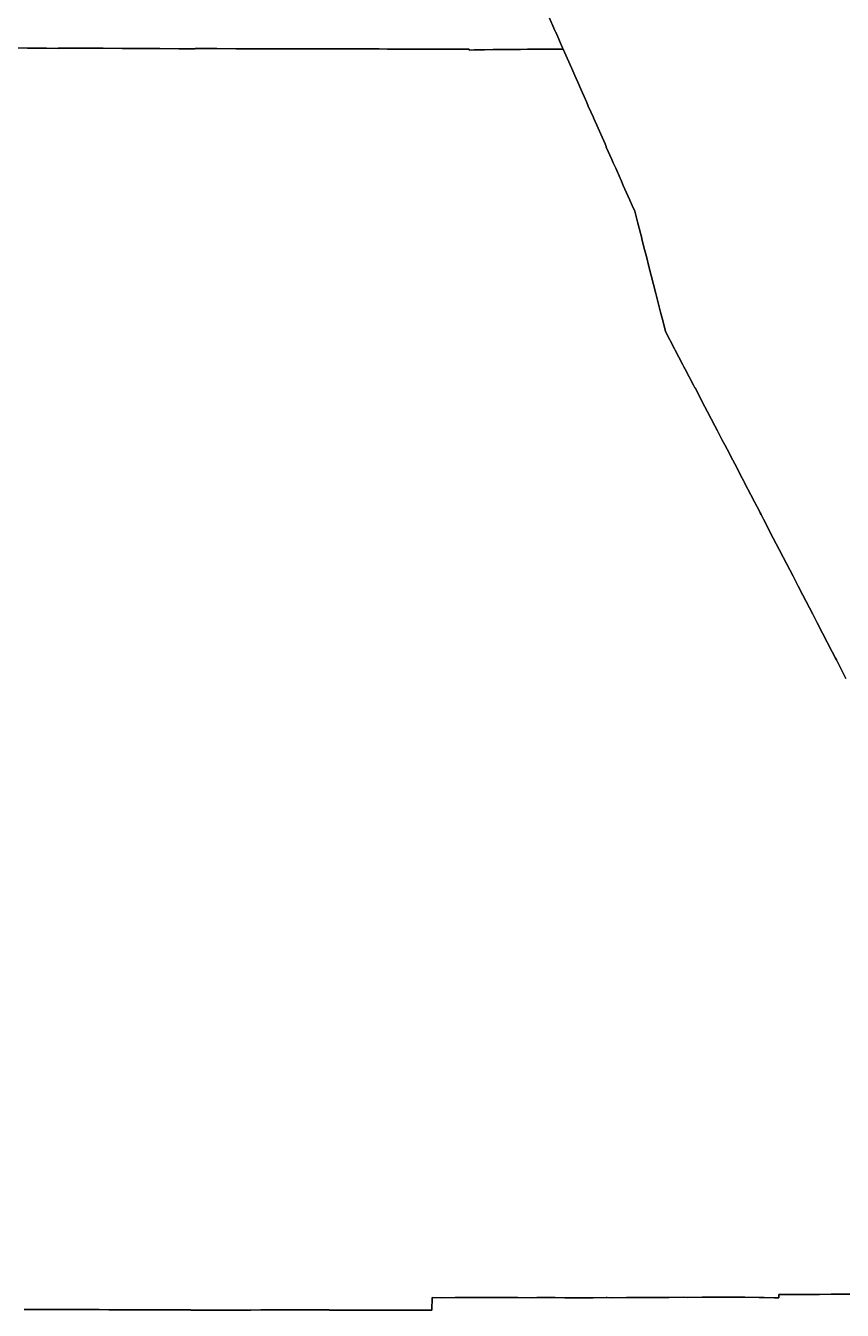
# Model space of a CAD drawing. Header units: inches. Extents: x 141448 to 685535, y 3466439 to 4099221.
# Drawn here: x 450722 to 519953, y 3596039 to 3704939 of the extents above; entities that cross this region are included whole.
import ezdxf

# ---------------------------------------------------------------- set-up
doc = ezdxf.new("R2010")
doc.units = ezdxf.units.IN
doc.header["$MEASUREMENT"] = 0
doc.layers.add('az_county', color=7, linetype='Continuous')

msp = doc.modelspace()

# ---------------------------------------------------------------- linework, layer by layer
at = {"layer": 'az_county'}
for points in [[(495041.1875, 3705778.5), (495587.09375, 3704544), (495645.6875, 3704411.5), (495651.90625, 3704397.25), (496240, 3703063), (496290.6875, 3702947.75), (495674.59375, 3702949.25), (495658.8125, 3702949.25), (495256.09375, 3702948.75), (494521.3125, 3702943.5), (494052.65625, 3702940.5), (493798.28125, 3702935.5), (493584.875, 3702935.25), (493263.375, 3702935), (492670.5625, 3702931.75), (492507.875, 3702931), (491982.25, 3702926.5), (491833.625, 3702925.25), (491043.53125, 3702919), (490521.84375, 3702915), (490362.84375, 3702912.25), (489628.90625, 3702900.5), (489457.71875, 3702897), (488741.5, 3702882.5), (488729.3125, 3702882.25), (488321.8125, 3702874.5), (488321.90625, 3702945.75), (487828.5, 3702944.25), (487161.28125, 3702941), (486223.96875, 3702936.5), (485511.46875, 3702943), (484604.75, 3702951.5), (483899.75, 3702954.5), (482982.84375, 3702958.75), (482297.90625, 3702959.5), (481383.71875, 3702961), (480694.5, 3702965), (479795.28125, 3702970.5), (479080.46875, 3702971.5), (478177.96875, 3702973), (477470.65625, 3702978.25), (476706.15625, 3702984.25), (476706.0625, 3702970.5), (476582.9375, 3702971), (475873.65625, 3702974.25), (474992.4375, 3702978.5), (474956.90625, 3702978.5), (473368.53125, 3702982), (471759.03125, 3702976.75), (470158.28125, 3702974.5), (468542.09375, 3702979.5), (466932.5, 3702993.75), (465324.5625, 3703004.25), (465090.5625, 3703001.75), (465090.46875, 3702979), (463706.65625, 3702986), (462100.84375, 3702992.75), (460494.4375, 3703002.25), (458889.625, 3703019.25), (457290.8125, 3703028), (455691, 3703031.25), (455525.5, 3703030.75), (454116.5, 3703028.75), (453474.78125, 3703029.75), (453474.6875, 3703019.5), (452482.90625, 3703030.75), (451663, 3703039.25), (451494.5, 3703041), (451069.09375, 3703045.25), (450872.90625, 3703047.5), (449264.6875, 3703064.75)], [(520263.34375, 3649609.25), (519941.15625, 3650234.5), (519457.25, 3651173.75), (519384.15625, 3651315.75), (519377.65625, 3651322.25), (519101.25, 3651850.25), (518273.84375, 3653444.75), (517827.15625, 3654305.75), (517441.34375, 3655049.25), (516605.40625, 3656660.25), (516212.53125, 3657417.75), (515775.625, 3658264.5), (514938.3125, 3659881.25), (514595.28125, 3660540), (514102.28125, 3661492.75), (513905, 3661874), (513773.78125, 3662127.5), (513266.28125, 3663108.5), (513062.375, 3663500.5), (512993.28125, 3663633.25), (512948, 3663720.5), (512506.09375, 3664583), (512203.5, 3665161), (511674.25, 3666179.75), (511624.0625, 3666276.5), (511596.84375, 3666325), (511360.96875, 3666779.75), (511353.0625, 3666795), (510835.25, 3667787.75), (510672.0625, 3668100.5), (510566.96875, 3668302), (510520.96875, 3668390), (510181.46875, 3669041.25), (509992.25, 3669404), (509988.0625, 3669412), (509752.8125, 3669858), (509744.8125, 3669873.25), (509365.4375, 3670598.75), (509150.71875, 3671009.5), (508520.9375, 3672214.25), (508306.4375, 3672624.5), (508138.4375, 3672946), (508129.9375, 3672962.5), (507466.6875, 3674225.5), (507461.6875, 3674235.25), (507348.78125, 3674454.75), (507343.09375, 3674465.75), (506627, 3675834), (506530.1875, 3676019.25), (506418.1875, 3676233), (505785.6875, 3677441.75), (505730.5, 3677547.25), (504962.375, 3679012), (504955.75, 3679037.5), (504903.875, 3679240.75), (504754.75, 3679823.5), (504545.15625, 3680643.5), (504138.15625, 3682235.5), (503754.15625, 3683750.5), (503556.5625, 3684530), (503344.375, 3685360.5), (503136.96875, 3686172.25), (502959.75, 3686861.25), (502943.375, 3686925), (502617.96875, 3688190.5), (502530.0625, 3688532.25), (502352.15625, 3689217.25), (502133.65625, 3689710.25), (501940.46875, 3690146), (501382.875, 3691404.5), (501233.375, 3691747.5), (500828.875, 3692676.25), (500743.15625, 3692867.25), (500539.25, 3693326.5), (500415.375, 3693601.25), (499937.5625, 3694650.5), (499937.5625, 3694660.25), (499937.5625, 3694692.75), (499834.5625, 3694924.5), (499470.125, 3695744.5), (499130.03125, 3696517.5), (498856.625, 3697139.25), (498849.21875, 3697156.25), (498418.34375, 3698128.5), (498281.34375, 3698437.75), (497692.9375, 3699755), (497635.21875, 3699884.25), (497267.4375, 3700725.25), (497009.625, 3701315), (496989.53125, 3701360.5), (496290.6875, 3702947.75), (496240, 3703063), (495651.90625, 3704397.25), (495645.6875, 3704411.5), (495587.09375, 3704544), (495041.1875, 3705778.5)], [(449264.6875, 3703064.75), (450872.90625, 3703047.5), (451069.09375, 3703045.25), (451494.5, 3703041), (451663, 3703039.25), (452482.90625, 3703030.75), (453474.6875, 3703019.5), (453474.78125, 3703029.75), (454116.5, 3703028.75), (455525.5, 3703030.75), (455691, 3703031.25), (457290.8125, 3703028), (458889.625, 3703019.25), (460494.4375, 3703002.25), (462100.84375, 3702992.75), (463706.65625, 3702986), (465090.46875, 3702979), (465090.5625, 3703001.75), (465324.5625, 3703004.25), (466932.5, 3702993.75), (468542.09375, 3702979.5), (470158.28125, 3702974.5), (471759.03125, 3702976.75), (473368.53125, 3702982), (474956.90625, 3702978.5), (474992.4375, 3702978.5), (475873.65625, 3702974.25), (476582.9375, 3702971), (476706.0625, 3702970.5), (476706.15625, 3702984.25), (477470.65625, 3702978.25), (478177.96875, 3702973), (479080.46875, 3702971.5), (479795.28125, 3702970.5), (480694.5, 3702965), (481383.71875, 3702961), (482297.90625, 3702959.5), (482982.84375, 3702958.75), (483899.75, 3702954.5), (484604.75, 3702951.5), (485511.46875, 3702943), (486223.96875, 3702936.5), (487161.28125, 3702941), (487828.5, 3702944.25), (488321.90625, 3702945.75), (488321.8125, 3702874.5), (488729.3125, 3702882.25), (488741.5, 3702882.5), (489457.71875, 3702897), (489628.90625, 3702900.5), (490362.84375, 3702912.25), (490521.84375, 3702915), (491043.53125, 3702919), (491833.625, 3702925.25), (491982.25, 3702926.5), (492507.875, 3702931), (492670.5625, 3702931.75), (493263.375, 3702935), (493584.875, 3702935.25), (493798.28125, 3702935.5), (494052.65625, 3702940.5), (494521.3125, 3702943.5), (495256.09375, 3702948.75), (495658.8125, 3702949.25), (495674.59375, 3702949.25), (496290.6875, 3702947.75), (496989.53125, 3701360.5), (497009.625, 3701315), (497267.4375, 3700725.25), (497635.21875, 3699884.25), (497692.9375, 3699755), (498281.34375, 3698437.75), (498418.34375, 3698128.5), (498849.21875, 3697156.25), (498856.625, 3697139.25), (499130.03125, 3696517.5), (499470.125, 3695744.5), (499834.5625, 3694924.5), (499937.5625, 3694692.75), (499937.5625, 3694660.25), (499937.5625, 3694650.5), (500415.375, 3693601.25), (500539.25, 3693326.5), (500743.15625, 3692867.25), (500828.875, 3692676.25), (501233.375, 3691747.5), (501382.875, 3691404.5), (501940.46875, 3690146), (502133.65625, 3689710.25), (502352.15625, 3689217.25), (502530.0625, 3688532.25), (502617.96875, 3688190.5), (502943.375, 3686925), (502959.75, 3686861.25), (503136.96875, 3686172.25), (503344.375, 3685360.5), (503556.5625, 3684530), (503754.15625, 3683750.5), (504138.15625, 3682235.5), (504545.15625, 3680643.5), (504754.75, 3679823.5), (504903.875, 3679240.75), (504955.75, 3679037.5), (504962.375, 3679012), (505730.5, 3677547.25), (505785.6875, 3677441.75), (506418.1875, 3676233), (506530.1875, 3676019.25), (506627, 3675834), (507343.09375, 3674465.75), (507348.78125, 3674454.75), (507461.6875, 3674235.25), (507466.6875, 3674225.5), (508129.9375, 3672962.5), (508138.4375, 3672946), (508306.4375, 3672624.5), (508520.9375, 3672214.25), (509150.71875, 3671009.5), (509365.4375, 3670598.75), (509744.8125, 3669873.25), (509752.8125, 3669858), (509988.0625, 3669412), (509992.25, 3669404), (510181.46875, 3669041.25), (510520.96875, 3668390), (510566.96875, 3668302), (510672.0625, 3668100.5), (510835.25, 3667787.75), (511353.0625, 3666795), (511360.96875, 3666779.75), (511596.84375, 3666325), (511624.0625, 3666276.5), (511674.25, 3666179.75), (512203.5, 3665161), (512506.09375, 3664583), (512948, 3663720.5), (512993.28125, 3663633.25), (513062.375, 3663500.5), (513266.28125, 3663108.5), (513773.78125, 3662127.5), (513905, 3661874), (514102.28125, 3661492.75), (514595.28125, 3660540), (514938.3125, 3659881.25), (515775.625, 3658264.5), (516212.53125, 3657417.75), (516605.40625, 3656660.25), (517441.34375, 3655049.25), (517827.15625, 3654305.75), (518273.84375, 3653444.75), (519101.25, 3651850.25), (519377.65625, 3651322.25), (519384.15625, 3651315.75), (519457.25, 3651173.75), (519941.15625, 3650234.5), (520263.34375, 3649609.25)], [(520616.8125, 3597400), (519614.6875, 3597395.75), (519009.90625, 3597393.25), (518013.59375, 3597389), (517389.90625, 3597386.5), (516396.375, 3597382.5), (515800.78125, 3597381), (514785.0625, 3597391), (514562.5625, 3597392), (514565.78125, 3597102.25), (514201.375, 3597108.25), (513326.375, 3597122.5), (513268.375, 3597123.5), (512916.46875, 3597129.25), (511679.03125, 3597146), (511658.53125, 3597146.5), (511311.53125, 3597151), (510056.84375, 3597147.5), (509714.34375, 3597149), (508438.84375, 3597140.5), (508083.625, 3597143.75), (506853.5, 3597124.25), (506480.3125, 3597140), (505263.59375, 3597128.25), (504894, 3597133), (503655.09375, 3597126), (503272.6875, 3597126.25), (502049.875, 3597114.5), (501651.96875, 3597118), (500443.1875, 3597109), (500030.6875, 3597112.75), (499937.875, 3597112.75), (498824.3125, 3597096), (498426.09375, 3597101), (497215.25, 3597105), (496810.75, 3597107), (496435.53125, 3597108), (495609.375, 3597110.75), (495207.78125, 3597112.5), (494047.8125, 3597111.5), (493614.5, 3597107), (492451.53125, 3597110.75), (492008.46875, 3597112.75), (491181.65625, 3597111.25), (490835.75, 3597110.5), (490399.09375, 3597110.75), (489223.4375, 3597116.25), (488786.8125, 3597123.25), (488196.9375, 3597115.75), (487586.25, 3597112.25), (487142.15625, 3597112.5), (485978.1875, 3597103.75), (485173.3125, 3597114.75), (485166.71875, 3596038.75), (484409.4375, 3596043.5), (483560.25, 3596048.75), (483553.75, 3596048.75), (482797.375, 3596048.25), (482768.875, 3596048.25), (481940.875, 3596047.75), (481184.125, 3596047.25), (480347.4375, 3596051.25), (479590.15625, 3596054.75), (479114.96875, 3596057.25), (478742.46875, 3596059), (478737.6875, 3596060.75), (477988.46875, 3596058.25), (477142.3125, 3596057.75), (477136, 3596057.75), (476453.34375, 3596061.75), (476453.53125, 3596074.75), (476381.9375, 3596074.75), (475484.8125, 3596074.5), (474614.21875, 3596074.25), (473870.96875, 3596074), (473038.0625, 3596070.75), (472664.0625, 3596069.25), (472261.9375, 3596067.75), (471425.75, 3596067.5), (471032.53125, 3596066.5), (470652.21875, 3596065.5), (469813.3125, 3596063.25), (469040.21875, 3596063), (468223.6875, 3596062.5), (467424.09375, 3596062.25), (466588.4375, 3596058.75), (465828.0625, 3596061.25), (465022.71875, 3596063.75), (465003.625, 3596063.75), (464710.53125, 3596061.25), (464710.625, 3596067.25), (464209.03125, 3596066.75), (463382.375, 3596068.75), (462594.5, 3596066.75), (461773.375, 3596074.25), (460983.84375, 3596084), (460166.34375, 3596081.75), (459378.4375, 3596087.25), (458562.3125, 3596089.75), (457769.40625, 3596092), (456956.28125, 3596094.5), (456504.78125, 3596098.25), (456176.75, 3596100.75), (455402.25, 3596101.25), (454566.65625, 3596101.5), (453800.9375, 3596105.5), (452967.84375, 3596109.75), (452202.40625, 3596111), (451355.40625, 3596115.5), (450584.46875, 3596119.5)], [(450584.46875, 3596119.5), (451355.40625, 3596115.5), (452202.40625, 3596111), (452967.84375, 3596109.75), (453800.9375, 3596105.5), (454566.65625, 3596101.5), (455402.25, 3596101.25), (456176.75, 3596100.75), (456504.78125, 3596098.25), (456956.28125, 3596094.5), (457769.40625, 3596092), (458562.3125, 3596089.75), (459378.4375, 3596087.25), (460166.34375, 3596081.75), (460983.84375, 3596084), (461773.375, 3596074.25), (462594.5, 3596066.75), (463382.375, 3596068.75), (464209.03125, 3596066.75), (464710.625, 3596067.25), (464710.53125, 3596061.25), (465003.625, 3596063.75), (465022.71875, 3596063.75), (465828.0625, 3596061.25), (466588.4375, 3596058.75), (467424.09375, 3596062.25), (468223.6875, 3596062.5), (469040.21875, 3596063), (469813.3125, 3596063.25), (470652.21875, 3596065.5), (471032.53125, 3596066.5), (471425.75, 3596067.5), (472261.9375, 3596067.75), (472664.0625, 3596069.25), (473038.0625, 3596070.75), (473870.96875, 3596074), (474614.21875, 3596074.25), (475484.8125, 3596074.5), (476381.9375, 3596074.75), (476453.53125, 3596074.75), (476453.34375, 3596061.75), (477136, 3596057.75), (477142.3125, 3596057.75), (477988.46875, 3596058.25), (478737.6875, 3596060.75), (478742.46875, 3596059), (479114.96875, 3596057.25), (479590.15625, 3596054.75), (480347.4375, 3596051.25), (481184.125, 3596047.25), (481940.875, 3596047.75), (482768.875, 3596048.25), (482797.375, 3596048.25), (483553.75, 3596048.75), (483560.25, 3596048.75), (484409.4375, 3596043.5), (485166.71875, 3596038.75), (485173.3125, 3597114.75), (485978.1875, 3597103.75), (487142.15625, 3597112.5), (487586.25, 3597112.25), (488196.9375, 3597115.75), (488786.8125, 3597123.25), (489223.4375, 3597116.25), (490399.09375, 3597110.75), (490835.75, 3597110.5), (491181.65625, 3597111.25), (492008.46875, 3597112.75), (492451.53125, 3597110.75), (493614.5, 3597107), (494047.8125, 3597111.5), (495207.78125, 3597112.5), (495609.375, 3597110.75), (496435.53125, 3597108), (496810.75, 3597107), (497215.25, 3597105), (498426.09375, 3597101), (498824.3125, 3597096), (499937.875, 3597112.75), (500030.6875, 3597112.75), (500443.1875, 3597109), (501651.96875, 3597118), (502049.875, 3597114.5), (503272.6875, 3597126.25), (503655.09375, 3597126), (504894, 3597133), (505263.59375, 3597128.25), (506480.3125, 3597140), (506853.5, 3597124.25), (508083.625, 3597143.75), (508438.84375, 3597140.5), (509714.34375, 3597149), (510056.84375, 3597147.5), (511311.53125, 3597151), (511658.53125, 3597146.5), (511679.03125, 3597146), (512916.46875, 3597129.25), (513268.375, 3597123.5), (513326.375, 3597122.5), (514201.375, 3597108.25), (514565.78125, 3597102.25), (514562.5625, 3597392), (514785.0625, 3597391), (515800.78125, 3597381), (516396.375, 3597382.5), (517389.90625, 3597386.5), (518013.59375, 3597389), (519009.90625, 3597393.25), (519614.6875, 3597395.75), (520616.8125, 3597400)]]:
    msp.add_lwpolyline(points, dxfattribs=at)

doc.saveas('drawing.dxf')
